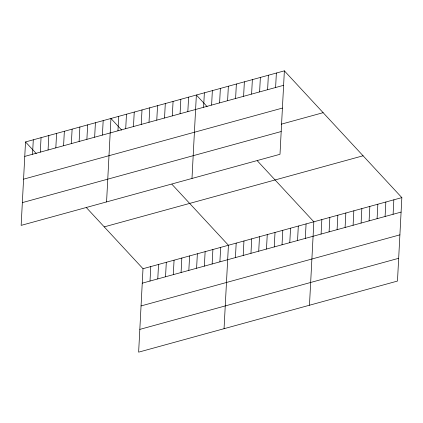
<?xml version="1.0" encoding="UTF-8"?>
<svg xmlns="http://www.w3.org/2000/svg" width="423" height="423" viewBox="0 0 423 423"><rect width="100%" height="100%" fill="white"/><g stroke="black" fill="none" stroke-linecap="round" stroke-linejoin="round"><path stroke-width="0.63" d="M25.523 141.938L21.15 225.38L279.994 154.289L284.367 70.847L25.523 141.938L36.293 153.56M32.529 154.268L33.29 139.802M40.296 152.137L41.052 137.671M48.063 150.001L48.819 135.54M55.825 147.87L56.587 133.404M63.593 145.739L64.349 131.273M71.355 143.603L72.116 129.142M79.122 141.472L79.878 127.006M86.889 139.341L87.646 124.875M94.652 137.205L95.413 122.744M102.419 135.074L103.175 120.608M106.57 201.919L110.942 118.477L121.713 130.099M117.948 130.807L118.71 116.346M125.716 128.677L126.472 114.21M133.478 126.546L134.239 112.079M141.245 124.41L142.001 109.948M149.012 122.279L149.768 107.812M86.482 207.719L143.006 268.711L138.633 352.153L397.477 281.062L401.85 197.62L284.367 70.847M156.774 120.148L157.536 105.681M150.012 281.041L150.768 266.58M164.542 118.012L165.298 103.55M157.779 278.91L158.535 264.444M172.309 115.881L173.065 101.414M165.541 276.779L166.302 262.313M180.071 113.745L180.833 99.283M173.308 274.643L174.065 260.182M187.838 111.614L188.595 97.153M181.076 272.512L181.832 258.046M191.989 178.458L196.362 95.016L207.133 106.638M188.838 270.382L189.599 255.915M203.606 107.283L204.362 92.822M196.605 268.245L197.361 253.784M211.606 105.089L212.362 90.622M204.367 266.115L205.129 251.648M219.606 102.889L220.362 88.428M212.135 263.984L212.891 249.517M227.606 100.695L228.362 86.229M219.902 261.848L220.658 247.386M235.606 98.496L236.367 84.029M224.053 328.692L228.425 245.25L171.902 184.259M243.606 96.296L244.367 81.835M235.431 257.586L236.187 243.119M243.199 255.45L243.955 240.988M251.606 94.102L252.367 79.635M250.961 253.319L251.722 238.852M259.611 91.902L260.367 77.441M258.728 251.188L259.484 236.721M267.611 89.708L268.367 75.241M266.49 249.052L267.251 234.591M275.611 87.508L276.367 73.047M274.257 246.921L275.013 232.454M282.025 244.79L282.781 230.324M289.787 242.654L290.548 228.193M297.554 240.523L298.31 226.056M305.321 238.392L306.078 223.926M309.472 305.237L313.845 221.795L257.321 160.798M321.083 234.062L321.845 219.595M329.083 231.862L329.845 217.401M337.089 229.668L337.845 215.201M345.089 227.468L345.845 213.002M353.089 225.269L353.845 210.807M361.089 223.074L361.845 208.608M369.089 220.875L369.845 206.413M377.089 218.68L377.85 204.214M385.089 216.481L385.85 202.02M393.094 214.287L393.85 199.82M24.767 156.399L283.611 85.314M23.572 179.162L282.416 108.077M281.29 124.177L323.135 112.682M22.345 202.617L281.189 131.527M104.238 226.876L363.082 155.786M143.006 268.711L401.85 197.62M142.244 283.177L401.094 212.087M141.055 305.94L399.899 234.85M139.823 329.39L398.672 258.3"/></g></svg>
